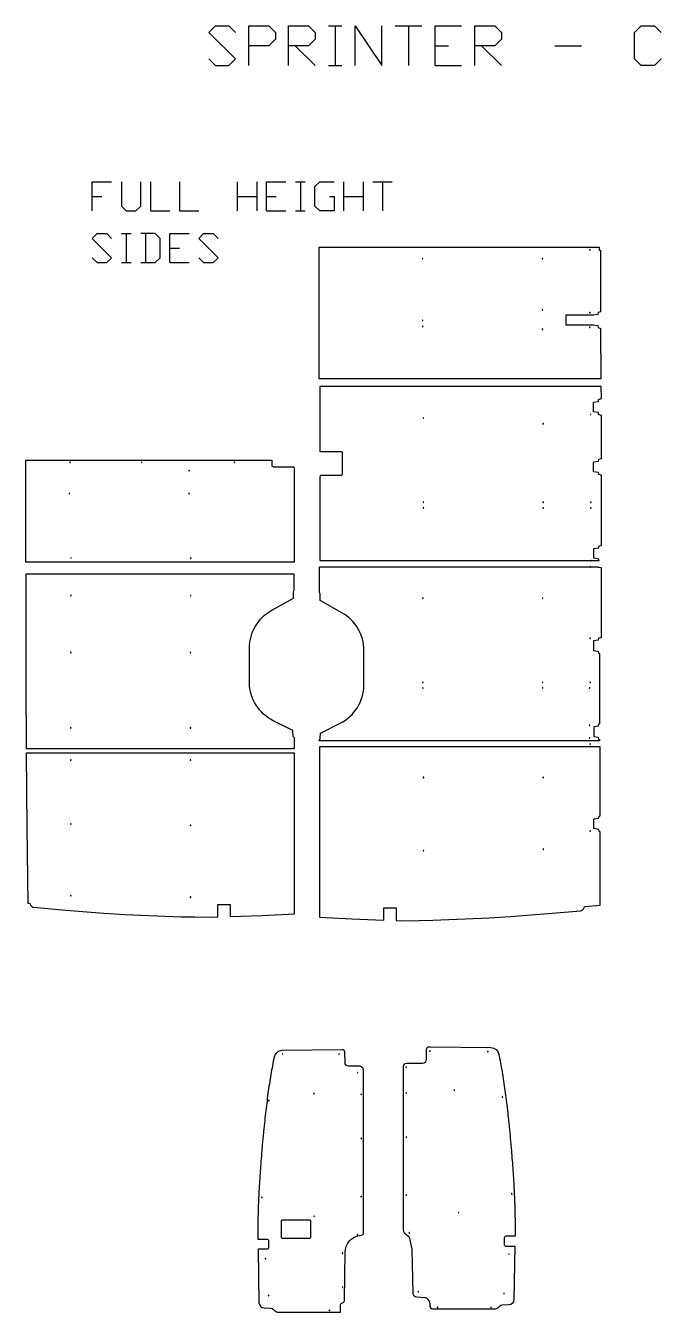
# Model space of a CAD drawing. Extents: x 139 to 9870, y -9196 to -71.
# Drawn here: x 139 to 4586, y -9081 to -71 of the extents above; entities that cross this region are included whole.
import ezdxf

# ---------------------------------------------------------------- set-up
doc = ezdxf.new("R2010")
doc.units = 0
doc.layers.add('Default_Layer', color=1, linetype='CONTINUOUS')

msp = doc.modelspace()

# ---------------------------------------------------------------- linework, layer by layer
at = {"layer": 'Default_Layer'}
for points in [[(1419.9, -303.4), (1466.4, -350), (1559.6, -350), (1606.1, -303.4), (1419.9, -117.1), (1466.4, -70.6), (1559.6, -70.6), (1606.1, -117.1)], [(1699.3, -350), (1699.3, -70.6), (1839, -70.6), (1885.5, -117.1), (1885.5, -163.7), (1839, -210.3), (1699.3, -210.3)], [(1978.7, -350), (1978.7, -70.6), (2118.4, -70.6), (2164.9, -117.1), (2164.9, -163.7), (2118.4, -210.3), (1978.7, -210.3)], [(2258.1, -70.6), (2351.2, -70.6)], [(2304.6, -70.6), (2304.6, -350)], [(2444.3, -350), (2444.3, -70.6), (2630.6, -350), (2630.6, -70.6)], [(2723.7, -70.6), (2910, -70.6)], [(2816.9, -70.6), (2816.9, -350)], [(3003.1, -350), (3003.1, -70.6), (3189.4, -70.6)], [(3282.5, -350), (3282.5, -70.6), (3422.2, -70.6), (3468.8, -117.1), (3468.8, -163.7), (3422.2, -210.3), (3282.5, -210.3)], [(4586.4, -303.4), (4539.8, -350), (4446.7, -350), (4400.1, -303.4), (4400.1, -117.1), (4446.7, -70.6), (4539.8, -70.6), (4586.4, -117.1)], [(2025.2, -210.3), (2164.9, -350)], [(3003.1, -210.3), (3096.3, -210.3)], [(3329.1, -210.3), (3468.8, -350)], [(3841.3, -210.3), (4027.6, -210.3)], [(2258.1, -350), (2351.2, -350)], [(3003.1, -350), (3189.4, -350)], [(604.5, -1367), (604.5, -1163.8), (739.9, -1163.8)], [(807.7, -1163.8), (807.7, -1333.1), (841.5, -1367), (909.3, -1367), (943.1, -1333.1), (943.1, -1163.8)], [(1010.9, -1163.8), (1010.9, -1367), (1146.3, -1367)], [(1214.1, -1163.8), (1214.1, -1367), (1349.5, -1367)], [(1620.5, -1367), (1620.5, -1163.8)], [(1755.9, -1163.8), (1755.9, -1367)], [(1823.7, -1367), (1823.7, -1163.8), (1959.1, -1163.8)], [(2026.9, -1163.8), (2094.6, -1163.8)], [(2060.7, -1163.8), (2060.7, -1367)], [(2263.9, -1265.4), (2297.8, -1265.4), (2297.8, -1367), (2196.2, -1367), (2162.3, -1333.1), (2162.3, -1197.6), (2196.2, -1163.8), (2297.8, -1163.8)], [(2365.5, -1367), (2365.5, -1163.8)], [(2501, -1163.8), (2501, -1367)], [(2568.7, -1163.8), (2704.2, -1163.8)], [(2636.5, -1163.8), (2636.5, -1367)], [(604.5, -1265.4), (672.2, -1265.4)], [(1620.5, -1265.4), (1755.9, -1265.4)], [(1823.7, -1265.4), (1891.4, -1265.4)], [(2365.5, -1265.4), (2501, -1265.4)], [(1823.7, -1367), (1959.1, -1367)], [(2026.9, -1367), (2094.6, -1367)], [(604.5, -1696), (638.3, -1729.8), (706.1, -1729.8), (739.9, -1696), (604.5, -1560.5), (638.3, -1526.6), (706.1, -1526.6), (739.9, -1560.5)], [(807.7, -1526.6), (875.4, -1526.6)], [(841.5, -1526.6), (841.5, -1729.8)], [(943.1, -1729.8), (1044.7, -1729.8), (1078.6, -1696), (1078.6, -1560.5), (1044.7, -1526.6), (943.1, -1526.6)], [(977, -1526.6), (977, -1729.8)], [(1146.3, -1729.8), (1146.3, -1526.6), (1281.8, -1526.6)], [(1349.5, -1696), (1383.4, -1729.8), (1451.1, -1729.8), (1485, -1696), (1349.5, -1560.5), (1383.4, -1526.6), (1451.1, -1526.6), (1485, -1560.5)], [(1146.3, -1628.2), (1214.1, -1628.2)], [(807.7, -1729.8), (875.4, -1729.8)], [(1146.3, -1729.8), (1281.8, -1729.8)]]:
    msp.add_lwpolyline(points, dxfattribs=at)
msp.add_lwpolyline([(2192.9, -2544.5), (2192.9, -2156.4), (2192.9, -2156.4), (2192.9, -1621.4), (4151.9, -1621.4), (4151.9, -1641.4), (4161.9, -1641.4), (4161.9, -2073.9), (4144.9, -2078.9), (4142.9, -2092.9), (4112.3, -2097.4), (3918.9, -2097.4), (3918.9, -2156.4), (3918.9, -2156.4), (3918.9, -2166.4), (4112.3, -2166.4), (4142.9, -2170.9), (4144.9, -2184.9), (4162, -2189.9), (4162.6, -2544.5), (2192.9, -2544.5)], close=True, dxfattribs=at)
for points in [[(2916.8, -1699.9, 0.414214), (2914.8, -1701.9, 0.414214), (2916.8, -1703.9, 0.414214), (2918.8, -1701.9, 0.414214), (2916.8, -1699.9)], [(3754.8, -1699.9, 0.414214), (3752.8, -1701.9, 0.414214), (3754.8, -1703.9, 0.414214), (3756.8, -1701.9, 0.414214), (3754.8, -1699.9)], [(4086.8, -1638.2, 0.414214), (4084.8, -1640.2, 0.414214), (4086.8, -1642.2, 0.414214), (4088.8, -1640.2, 0.414214), (4086.8, -1638.2)], [(3754.8, -2058.2, 0.414214), (3752.8, -2060.2, 0.414214), (3754.8, -2062.2, 0.414214), (3756.8, -2060.2, 0.414214), (3754.8, -2058.2)], [(2916.8, -2133.2, 0.414214), (2914.8, -2135.2, 0.414214), (2916.8, -2137.2, 0.414214), (2918.8, -2135.2, 0.414214), (2916.8, -2133.2)], [(4086.8, -2077.7, 0.414214), (4084.8, -2079.7, 0.414214), (4086.8, -2081.7, 0.414214), (4088.8, -2079.7, 0.414214), (4086.8, -2077.7)], [(2916.9, -2174.4, 0.414214), (2914.9, -2176.4, 0.414214), (2916.9, -2178.4, 0.414214), (2918.9, -2176.4, 0.414214), (2916.9, -2174.4)], [(3754.9, -2194.4, 0.414214), (3752.9, -2196.4, 0.414214), (3754.9, -2198.4, 0.414214), (3756.9, -2196.4, 0.414214), (3754.9, -2194.4)], [(4087, -2180.9, 0.414214), (4085, -2182.9, 0.414214), (4087, -2184.9, 0.414214), (4089, -2182.9, 0.414214), (4087, -2180.9)], [(4166.9, -2596.8), (2197.3, -2596.8), (2197.3, -3048.3, -0.016185), (2197.9, -3050.1), (2198.3, -3051.7), (2344, -3051.7, -0.414214), (2354, -3061.7), (2354, -3210.7, -0.414214), (2344, -3220.7), (2201.3, -3220.7), (2200.4, -3222.9, -0.055373), (2197.3, -3228.7), (2197.3, -3427.7), (2197.6, -3427.7), (2197.6, -3816.8), (4091.3, -3816.8), (4095.2, -3816.8), (4150.9, -3816.8), (4149.3, -3805.3), (4115.3, -3800.3), (4115.3, -3732.3), (4149.3, -3727.3), (4151.3, -3713.3), (4168.9, -3711.3), (4169.1, -3427.4), (4168.3, -3427.4), (4168, -3218.3), (4148.9, -3212.7), (4146.9, -3198.7), (4112.9, -3193.7), (4112.9, -3125.7), (4146.9, -3120.7), (4148.9, -3106.7), (4167.8, -3101.1), (4167.3, -2799.3), (4148.2, -2793.7), (4146.2, -2779.7), (4112.2, -2774.7), (4112.2, -2706.7), (4146.2, -2701.7), (4148.2, -2687.7), (4167.1, -2682.1), (4166.9, -2596.8)], [(4092.3, -2790, 0.414214), (4090.3, -2792, 0.414214), (4092.3, -2794, 0.414214), (4094.3, -2792, 0.414214), (4092.3, -2790)], [(2921.3, -2816.2, 0.414214), (2919.3, -2818.2, 0.414214), (2921.3, -2820.2, 0.414214), (2923.3, -2818.2, 0.414214), (2921.3, -2816.2)], [(3759.3, -2856.2, 0.414214), (3757.3, -2858.2, 0.414214), (3759.3, -2860.2, 0.414214), (3761.3, -2858.2, 0.414214), (3759.3, -2856.2)], [(2016.9, -3827.7), (139.3, -3827.7), (139.6, -3366.1), (139.7, -3366.1), (139.7, -3113.3), (1861, -3113.3), (1861, -3148.9, 0.203001), (1863.8, -3156.2, 0.203001), (1871, -3159.3), (2013.7, -3159.3), (2014.5, -3161.4, 0.055373), (2017.7, -3167.3), (2017.7, -3370.5), (2017.6, -3370.5), (2016.9, -3827.7)], [(449.7, -3126.3, 0.414214), (447.7, -3128.3, 0.414214), (449.7, -3130.3, 0.414214), (451.7, -3128.3, 0.414214), (449.7, -3126.3)], [(949.7, -3126.3, 0.414214), (947.7, -3128.3, 0.414214), (949.7, -3130.3, 0.414214), (951.7, -3128.3, 0.414214), (949.7, -3126.3)], [(1599.7, -3126.3, 0.414214), (1597.7, -3128.3, 0.414214), (1599.7, -3130.3, 0.414214), (1601.7, -3128.3, 0.414214), (1599.7, -3126.3)], [(1281.7, -3184.3, 0.414214), (1279.7, -3186.3, 0.414214), (1281.7, -3188.3, 0.414214), (1283.7, -3186.3, 0.414214), (1281.7, -3184.3)], [(443.7, -3344.3, 0.414214), (441.7, -3346.3, 0.414214), (443.7, -3348.3, 0.414214), (445.7, -3346.3, 0.414214), (443.7, -3344.3)], [(1281.7, -3344.3, 0.414214), (1279.7, -3346.3, 0.414214), (1281.7, -3348.3, 0.414214), (1283.7, -3346.3, 0.414214), (1281.7, -3344.3)], [(2921.3, -3405.7, 0.414214), (2919.3, -3407.7, 0.414214), (2921.3, -3409.7, 0.414214), (2923.3, -3407.7, 0.414214), (2921.3, -3405.7)], [(3759.3, -3405.7, 0.414214), (3757.3, -3407.7, 0.414214), (3759.3, -3409.7, 0.414214), (3761.3, -3407.7, 0.414214), (3759.3, -3405.7)], [(4093.3, -3405.7, 0.414214), (4091.3, -3407.7, 0.414214), (4093.3, -3409.7, 0.414214), (4095.3, -3407.7, 0.414214), (4093.3, -3405.7)], [(2921.6, -3445.4, 0.414214), (2919.6, -3447.4, 0.414214), (2921.6, -3449.4, 0.414214), (2923.6, -3447.4, 0.414214), (2921.6, -3445.4)], [(3759.6, -3445.4, 0.414214), (3757.6, -3447.4, 0.414214), (3759.6, -3449.4, 0.414214), (3761.6, -3447.4, 0.414214), (3759.6, -3445.4)], [(4093.5, -3445.3, 0.414214), (4091.5, -3447.3, 0.414214), (4093.5, -3449.3, 0.414214), (4095.5, -3447.3, 0.414214), (4093.5, -3445.3)], [(455.6, -3796.3, 0.414214), (453.6, -3798.3, 0.414214), (455.6, -3800.3, 0.414214), (457.6, -3798.3, 0.414214), (455.6, -3796.3)], [(1293.6, -3797.6, 0.414214), (1291.6, -3799.6, 0.414214), (1293.6, -3801.6, 0.414214), (1295.6, -3799.6, 0.414214), (1293.6, -3797.6)], [(2191.7, -5079.2), (2191.7, -5074.2, 0.27524), (2200.1, -5061.4), (2201.6, -5024.4), (2339.5, -4954.9, 0.279889), (2505.1, -4688.9), (2505.1, -4445.1, 0.272002), (2350.1, -4181.3), (2198.1, -4096.6), (2198.1, -4049.2, 0.189103), (2194.1, -4039), (2194, -3859.2), (4087.8, -3859.2), (4091.6, -3859.2), (4147.4, -3859.2), (4147.8, -3861.8), (4165.3, -3863.8), (4164.9, -4356.7), (4147.3, -4358.8), (4145.3, -4372.8), (4111.3, -4377.8), (4111.3, -4445.8), (4145.3, -4450.8), (4147.3, -4464.8), (4154.3, -4466.8), (4154.1, -4688.4), (4154.5, -4688.4), (4154.9, -4959.2), (4147.7, -4961.3), (4145.7, -4975.3), (4115.1, -4979.9), (4115.1, -5048.9), (4145.7, -5053.3), (4147.7, -5067.3), (4155, -5069.5), (4155, -5079.2), (2191.7, -5079.2)], [(4089.7, -3857.8, 0.414214), (4087.7, -3859.8, 0.414214), (4089.7, -3861.8, 0.414214), (4091.7, -3859.8, 0.414214), (4089.7, -3857.8)], [(4093.3, -3815.3, 0.414214), (4091.3, -3817.3, 0.414214), (4093.3, -3819.3, 0.414214), (4095.3, -3817.3, 0.414214), (4093.3, -3815.3)], [(2016.9, -3912.1), (139.3, -3912.1), (138.6, -4668.8), (138.6, -4668.8), (141.9, -5132.1), (2018.7, -5132.1), (2018.6, -5057.1, -0.27524), (2010.2, -5044.2), (2008.7, -5007.3), (1870.8, -4937.9, -0.279764), (1704.6, -4672.1), (1704.6, -4672.1), (1705, -4428.4, -0.272002), (1860.4, -4164.8), (2012.6, -4080.3), (2012.7, -4032.9, -0.189103), (2016.7, -4022.7), (2016.9, -3912.1)], [(454.6, -4058.6, 0.414214), (452.6, -4060.6, 0.414214), (454.6, -4062.6, 0.414214), (456.6, -4060.6, 0.414214), (454.6, -4058.6)], [(1292.6, -4060, 0.414214), (1290.6, -4062, 0.414214), (1292.6, -4064, 0.414214), (1294.6, -4062, 0.414214), (1292.6, -4060)], [(2918.1, -4077.4, 0.414214), (2916.1, -4079.4, 0.414214), (2918.1, -4081.4, 0.414214), (2920.1, -4079.4, 0.414214), (2918.1, -4077.4)], [(3756.1, -4077.3, 0.414214), (3754.1, -4079.3, 0.414214), (3756.1, -4081.3, 0.414214), (3758.1, -4079.3, 0.414214), (3756.1, -4077.3)], [(4089.3, -4358.8, 0.414214), (4087.3, -4360.8, 0.414214), (4089.3, -4362.8, 0.414214), (4091.3, -4360.8, 0.414214), (4089.3, -4358.8)], [(453.7, -4458.1, 0.414214), (451.7, -4460.1, 0.414214), (453.7, -4462.1, 0.414214), (455.7, -4460.1, 0.414214), (453.7, -4458.1)], [(1291.7, -4459.5, 0.414214), (1289.7, -4461.5, 0.414214), (1291.7, -4463.5, 0.414214), (1293.7, -4461.5, 0.414214), (1291.7, -4459.5)], [(2918.1, -4666.9, 0.414214), (2916.1, -4668.9, 0.414214), (2918.1, -4670.9, 0.414214), (2920.1, -4668.9, 0.414214), (2918.1, -4666.9)], [(3756.1, -4666.8, 0.414214), (3754.1, -4668.8, 0.414214), (3756.1, -4670.8, 0.414214), (3758.1, -4668.8, 0.414214), (3756.1, -4666.8)], [(4089.1, -4666.8, 0.414214), (4087.1, -4668.8, 0.414214), (4089.1, -4670.8, 0.414214), (4091.1, -4668.8, 0.414214), (4089.1, -4666.8)], [(2918.5, -4706.6, 0.414214), (2916.5, -4708.6, 0.414214), (2918.5, -4710.6, 0.414214), (2920.5, -4708.6, 0.414214), (2918.5, -4706.6)], [(3756.5, -4706.1, 0.414214), (3754.5, -4708.1, 0.414214), (3756.5, -4710.1, 0.414214), (3758.5, -4708.1, 0.414214), (3756.5, -4706.1)], [(4084.5, -4705.9, 0.414214), (4082.5, -4707.9, 0.414214), (4084.5, -4709.9, 0.414214), (4086.5, -4707.9, 0.414214), (4084.5, -4705.9)], [(453.6, -4985.5, 0.414214), (451.6, -4987.5, 0.414214), (453.6, -4989.5, 0.414214), (455.6, -4987.5, 0.414214), (453.6, -4985.5)], [(1291.6, -4985.5, 0.414214), (1289.6, -4987.5, 0.414214), (1291.6, -4989.5, 0.414214), (1293.6, -4987.5, 0.414214), (1291.6, -4985.5)], [(4084.9, -4967.9, 0.414214), (4082.9, -4969.9, 0.414214), (4084.9, -4971.9, 0.414214), (4086.9, -4969.9, 0.414214), (4084.9, -4967.9)], [(4158.6, -5121.2), (2195.3, -5121.2), (2193.9, -6262.9, -0.07698), (2194.6, -6267.5), (2194.6, -6314.7), (2420.6, -6326.5), (2644.6, -6334.4), (2644.6, -6249.4), (2730.6, -6249.3), (2730.6, -6337.3), (2766.7, -6338.7), (2891.4, -6336.9), (2988.6, -6335.2), (3382.6, -6318.9), (3529.6, -6309.8), (3794.6, -6288.7), (4022, -6268.4, 0.258358), (4041.6, -6254.2), (4045.8, -6245.3, -0.26436), (4053.9, -6239.6), (4159.6, -6229.4), (4159.4, -5715.3), (4151, -5712.8), (4149, -5698.8), (4115, -5693.8), (4115, -5625.8), (4148.9, -5620.8), (4150.9, -5606.8), (4159.3, -5604.4), (4158.6, -5121.2)], [(4085, -5056.9, 0.414214), (4083, -5058.9, 0.414214), (4085, -5060.9, 0.414214), (4087, -5058.9, 0.414214), (4085, -5056.9)], [(4088.6, -5098.8, 0.414214), (4086.6, -5100.8, 0.414214), (4088.6, -5102.8, 0.414214), (4090.6, -5100.8, 0.414214), (4088.6, -5098.8)], [(2018.7, -5165.9), (141.9, -5165.9), (145.6, -5685.8), (152.7, -6214.8), (160.5, -6215.6, -0.26436), (168.6, -6221.3), (172.7, -6230.1, 0.258358), (192.4, -6244.3), (419.8, -6264.4), (684.8, -6285.4), (831.8, -6294.4), (1225.8, -6310.4), (1323, -6312.1), (1447.7, -6313.7), (1483.8, -6312.4), (1483.8, -6224.4), (1569.8, -6224.4), (1569.8, -6309.4), (1793.8, -6301.4), (2019.8, -6289.4), (2019.8, -6242.2, -0.07698), (2020.5, -6237.6), (2018.7, -5165.9)], [(453.6, -5211.7, 0.414214), (451.6, -5213.7, 0.414214), (453.6, -5215.7, 0.414214), (455.6, -5213.7, 0.414214), (453.6, -5211.7)], [(1291.6, -5211.7, 0.414214), (1289.6, -5213.7, 0.414214), (1291.6, -5215.7, 0.414214), (1293.6, -5213.7, 0.414214), (1291.6, -5211.7)], [(2922.4, -5333.6, 0.414214), (2920.4, -5335.6, 0.414214), (2922.4, -5337.6, 0.414214), (2924.4, -5335.6, 0.414214), (2922.4, -5333.6)], [(3760.4, -5333.1, 0.414214), (3758.4, -5335.1, 0.414214), (3760.4, -5337.1, 0.414214), (3762.4, -5335.1, 0.414214), (3760.4, -5333.1)], [(453.6, -5659.1, 0.414214), (451.6, -5661.1, 0.414214), (453.6, -5663.1, 0.414214), (455.6, -5661.1, 0.414214), (453.6, -5659.1)], [(1291.6, -5669.1, 0.414214), (1289.6, -5671.1, 0.414214), (1291.6, -5673.1, 0.414214), (1293.6, -5671.1, 0.414214), (1291.6, -5669.1)], [(4089.4, -5708.3, 0.414214), (4087.4, -5710.3, 0.414214), (4089.4, -5712.3, 0.414214), (4091.4, -5710.3, 0.414214), (4089.4, -5708.3)], [(2922.7, -5845.9, 0.414214), (2920.7, -5847.9, 0.414214), (2922.7, -5849.9, 0.414214), (2924.7, -5847.9, 0.414214), (2922.7, -5845.9)], [(3760.7, -5835.3, 0.414214), (3758.7, -5837.3, 0.414214), (3760.7, -5839.3, 0.414214), (3762.7, -5837.3, 0.414214), (3760.7, -5835.3)], [(453.6, -6161.4, 0.414214), (451.6, -6163.4, 0.414214), (453.6, -6165.4, 0.414214), (455.6, -6163.4, 0.414214), (453.6, -6161.4)], [(1291.6, -6171.4, 0.414214), (1289.6, -6173.4, 0.414214), (1291.6, -6175.4, 0.414214), (1293.6, -6173.4, 0.414214), (1291.6, -6171.4)], [(2354, -7242.5), (1931.9, -7248.2, 0.352421), (1876.9, -7293.7, 0.001196), (1874.2, -7306.7, 0.004693), (1862.2, -7370.1, 0.004131), (1851.5, -7432.2, 0.003652), (1841, -7499.3, 0.00324), (1831.7, -7564.8, 0.002882), (1822.7, -7634.5, 0.002568), (1814.7, -7702.3, 0.002289), (1807, -7773.7, 0.001049), (1803.4, -7808.6, 0.00099), (1799.9, -7844.3, 0.000474), (1798.3, -7861.9, 0.00046), (1796.6, -7879.7), (1790.3, -7950.6), (1788.9, -7968.3, 0.001818), (1783.2, -8039.8, 0.001937), (1778.2, -8109.2, 0.002089), (1773.7, -8179.7, 0.002281), (1770, -8246.5, 0.002521), (1766.9, -8314.5, 0.002822), (1764.8, -8377.5, 0.003202), (1763.3, -8441.6, 0.003686), (1762.8, -8499.4, 0.00261), (1762.9, -8536, 0.002897), (1763.4, -8569.8), (1828.4, -8569.8, -0.414214), (1838.4, -8579.8), (1838.4, -8628.8, -0.414214), (1828.4, -8638.8), (1764.4, -8638.8), (1770.8, -9013.6, 0.39974), (1806.6, -9049.9), (1853.3, -9051.4, -0.195003), (1870.5, -9059.1), (1878.9, -9067.8, 0.203475), (1909.5, -9080.8), (2340.4, -9080.8), (2340.4, -9034.8, -0.276984), (2351, -9017.1), (2360, -9012.4, 0.274211), (2370.6, -8994.9), (2374, -8660.7, -0.358001), (2473.5, -8542), (2493.3, -8538.3, 0.360911), (2501.4, -8528.5), (2501.4, -7384.8, 0.414214), (2474.4, -7357.8), (2400, -7357.8, -0.409151), (2373, -7331.2), (2371.8, -7259.7, 0.413068), (2354, -7242.5)], [(1936.4, -7273.8, 0.414214), (1938.4, -7271.8, 0.414214), (1936.4, -7269.8, 0.414214), (1934.4, -7271.8, 0.414214), (1936.4, -7273.8)], [(2331.4, -7274.8, 0.414214), (2333.4, -7272.8, 0.414214), (2331.4, -7270.8, 0.414214), (2329.4, -7272.8, 0.414214), (2331.4, -7274.8)], [(3394.4, -7227.3, -0.352421), (3449.4, -7272.9, -0.001196), (3452.1, -7285.8, -0.004693), (3464.1, -7349.3, -0.004131), (3474.8, -7411.4, -0.003652), (3485.3, -7478.5, -0.00324), (3494.5, -7543.9, -0.002882), (3503.6, -7613.7, -0.002568), (3511.6, -7681.4, -0.002289), (3519.3, -7752.9, -0.001049), (3522.9, -7787.8, -0.00099), (3526.4, -7823.4, -0.000474), (3528, -7841.1, -0.00046), (3529.7, -7858.8), (3535.9, -7929.8), (3537.4, -7947.5, -0.001818), (3543.1, -8019, -0.001937), (3548.1, -8088.3, -0.002089), (3552.6, -8158.8, -0.002281), (3556.3, -8225.6, -0.002521), (3559.3, -8293.7, -0.002822), (3561.5, -8356.6, -0.003202), (3563, -8420.8, -0.003686), (3563.5, -8478.6, -0.00261), (3563.3, -8515.2, -0.002897), (3562.8, -8548.9), (3497.8, -8548.9, 0.414214), (3487.8, -8558.9), (3487.8, -8607.9, 0.414214), (3497.8, -8617.9), (3561.8, -8617.9), (3555.4, -8992.7, -0.39974), (3519.6, -9029.1), (3473, -9030.6, 0.195003), (3455.8, -9038.2), (3447.4, -9047, -0.203475), (3416.8, -9059.9), (2989.7, -9059.9, -0.396768), (2969.7, -9041.1), (2968.5, -9021.2, 0.138576), (2961.4, -9000.7), (2955.1, -8991.8, 0.228426), (2932.4, -8979.1), (2874.6, -8975.5, -0.390273), (2849.3, -8949.1), (2842.9, -8640.2, 0.052487), (2841.6, -8629.8), (2825.7, -8561.9, 0.179053), (2817.3, -8549.1), (2797.2, -8534.4, -0.239187), (2782.8, -8506.2), (2782.8, -7356.9, -0.413834), (2802.8, -7336.9), (2916.3, -7336.8, 0.409151), (2943.3, -7310.2), (2944.5, -7238.7, -0.413068), (2962.3, -7221.5), (2972.3, -7221.7), (3394.4, -7227.3)], [(2966.8, -7253.9, 0.414214), (2968.8, -7251.9, 0.414214), (2966.8, -7249.9, 0.414214), (2964.8, -7251.9, 0.414214), (2966.8, -7253.9)], [(3372.8, -7256.9, 0.414214), (3374.8, -7254.9, 0.414214), (3372.8, -7252.9, 0.414214), (3370.8, -7254.9, 0.414214), (3372.8, -7256.9)], [(2801.8, -7366.9, 0.414214), (2803.8, -7364.9, 0.414214), (2801.8, -7362.9, 0.414214), (2799.8, -7364.9, 0.414214), (2801.8, -7366.9)], [(2461.4, -7404.8, 0.414214), (2463.4, -7402.8, 0.414214), (2461.4, -7400.8, 0.414214), (2459.4, -7402.8, 0.414214), (2461.4, -7404.8)], [(2155.4, -7550.8, 0.414214), (2157.4, -7548.8, 0.414214), (2155.4, -7546.8, 0.414214), (2153.4, -7548.8, 0.414214), (2155.4, -7550.8)], [(2485.4, -7556.8, 0.414214), (2487.4, -7554.8, 0.414214), (2485.4, -7552.8, 0.414214), (2483.4, -7554.8, 0.414214), (2485.4, -7556.8)], [(2801.8, -7546.9, 0.414214), (2803.8, -7544.9, 0.414214), (2801.8, -7542.9, 0.414214), (2799.8, -7544.9, 0.414214), (2801.8, -7546.9)], [(3137.8, -7526.9, 0.414214), (3139.8, -7524.9, 0.414214), (3137.8, -7522.9, 0.414214), (3135.8, -7524.9, 0.414214), (3137.8, -7526.9)], [(1840.4, -7599.8, 0.414214), (1842.4, -7597.8, 0.414214), (1840.4, -7595.8, 0.414214), (1838.4, -7597.8, 0.414214), (1840.4, -7599.8)], [(3474.8, -7573.9, 0.414214), (3476.8, -7571.9, 0.414214), (3474.8, -7569.9, 0.414214), (3472.8, -7571.9, 0.414214), (3474.8, -7573.9)], [(2486.5, -7865.8, 0.414214), (2488.5, -7863.8, 0.414214), (2486.5, -7861.8, 0.414214), (2484.5, -7863.8, 0.414214), (2486.5, -7865.8)], [(2801.8, -7856.9, 0.414214), (2803.8, -7854.9, 0.414214), (2801.8, -7852.9, 0.414214), (2799.8, -7854.9, 0.414214), (2801.8, -7856.9)], [(1790.4, -8277.8, 0.414214), (1792.4, -8275.8, 0.414214), (1790.4, -8273.8, 0.414214), (1788.4, -8275.8, 0.414214), (1790.4, -8277.8)], [(2486.4, -8272.8, 0.414214), (2488.4, -8270.8, 0.414214), (2486.4, -8268.8, 0.414214), (2484.4, -8270.8, 0.414214), (2486.4, -8272.8)], [(2801.8, -8261.9, 0.414214), (2803.8, -8259.9, 0.414214), (2801.8, -8257.9, 0.414214), (2799.8, -8259.9, 0.414214), (2801.8, -8261.9)], [(3539.8, -8253.9, 0.414214), (3541.8, -8251.9, 0.414214), (3539.8, -8249.9, 0.414214), (3537.8, -8251.9, 0.414214), (3539.8, -8253.9)], [(2123.4, -8433.8, -0.414214), (2131.4, -8441.8), (2131.4, -8555.8, -0.414214), (2123.4, -8563.8), (1935.4, -8563.8, -0.414214), (1927.4, -8555.8), (1927.4, -8441.8, -0.414214), (1935.4, -8433.8), (2123.4, -8433.8)], [(2156.4, -8410.8, 0.414214), (2158.4, -8408.8, 0.414214), (2156.4, -8406.8, 0.414214), (2154.4, -8408.8, 0.414214), (2156.4, -8410.8)], [(3168.8, -8384.9, 0.414214), (3170.8, -8382.9, 0.414214), (3168.8, -8380.9, 0.414214), (3166.8, -8382.9, 0.414214), (3168.8, -8384.9)], [(2460.4, -8538.8, 0.414214), (2462.4, -8536.8, 0.414214), (2460.4, -8534.8, 0.414214), (2458.4, -8536.8, 0.414214), (2460.4, -8538.8)], [(2822.8, -8526.9, 0.414214), (2824.8, -8524.9, 0.414214), (2822.8, -8522.9, 0.414214), (2820.8, -8524.9, 0.414214), (2822.8, -8526.9)], [(1816.4, -8706.8, 0.414214), (1818.4, -8704.8, 0.414214), (1816.4, -8702.8, 0.414214), (1814.4, -8704.8, 0.414214), (1816.4, -8706.8)], [(2355.4, -8668.8, 0.414214), (2357.4, -8666.8, 0.414214), (2355.4, -8664.8, 0.414214), (2353.4, -8666.8, 0.414214), (2355.4, -8668.8)], [(3520.8, -8674.9, 0.414214), (3522.8, -8672.9, 0.414214), (3520.8, -8670.9, 0.414214), (3518.8, -8672.9, 0.414214), (3520.8, -8674.9)], [(2356.4, -8906.8, 0.414214), (2358.4, -8904.8, 0.414214), (2356.4, -8902.8, 0.414214), (2354.4, -8904.8, 0.414214), (2356.4, -8906.8)], [(1838.4, -8965.8, 0.414214), (1840.4, -8963.8, 0.414214), (1838.4, -8961.8, 0.414214), (1836.4, -8963.8, 0.414214), (1838.4, -8965.8)], [(2885.8, -8938.9, 0.414214), (2887.8, -8936.9, 0.414214), (2885.8, -8934.9, 0.414214), (2883.8, -8936.9, 0.414214), (2885.8, -8938.9)], [(3485.8, -8951.9, 0.414214), (3487.8, -8949.9, 0.414214), (3485.8, -8947.9, 0.414214), (3483.8, -8949.9, 0.414214), (3485.8, -8951.9)], [(2264.4, -9069.8, 0.414214), (2266.4, -9067.8, 0.414214), (2264.4, -9065.8, 0.414214), (2262.4, -9067.8, 0.414214), (2264.4, -9069.8)], [(3019.8, -9048.9, 0.414214), (3021.8, -9046.9, 0.414214), (3019.8, -9044.9, 0.414214), (3017.8, -9046.9, 0.414214), (3019.8, -9048.9)], [(3394.8, -9048.9, 0.414214), (3396.8, -9046.9, 0.414214), (3394.8, -9044.9, 0.414214), (3392.8, -9046.9, 0.414214), (3394.8, -9048.9)]]:
    msp.add_lwpolyline(points, format="xyb", close=True, dxfattribs=at)

doc.saveas('drawing.dxf')
